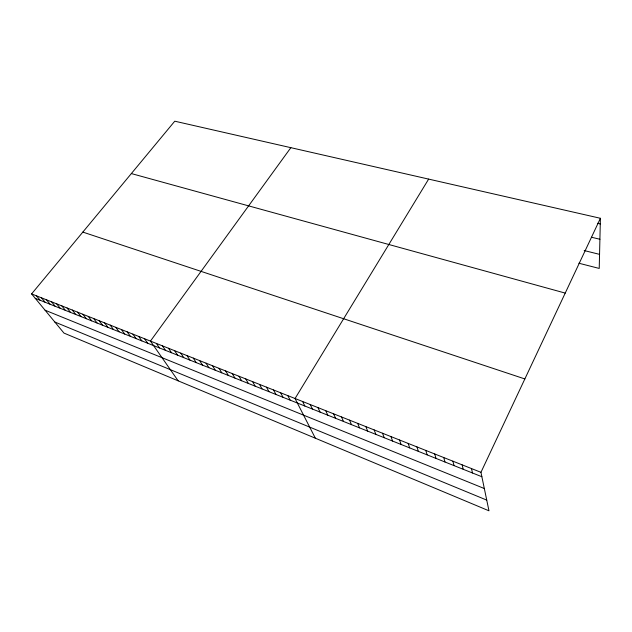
<?xml version="1.0" encoding="UTF-8"?>
<svg xmlns="http://www.w3.org/2000/svg" width="632" height="632" viewBox="0 0 632 632"><rect width="100%" height="100%" fill="white"/><g stroke="black" fill="none" stroke-linecap="round" stroke-linejoin="round"><path stroke-width="0.95" d="M600.4 218.285L480.952 472.325L488.971 510.806L63.966 333.088L31.6 293.904L174.764 121.194L600.4 218.285L599.223 268.434L578.888 263.228M428.646 179.101L295.057 398.516L315.36 438.213M290.854 147.675L150.448 341.098L178.161 380.835M597.422 223.301L600.266 223.957M591.552 237.253L599.91 239.252M584.173 250.541L599.555 254.364M131.345 173.571L565.221 293.09M82.832 232.094L524.86 378.947M31.6 293.904L480.952 472.325M35.234 298.304L481.868 476.733M45.062 310.201L484.325 488.536M54.826 322.02L486.743 500.109M36.538 295.863L40.156 300.271M41.522 297.846L45.117 302.254M46.547 299.837L50.126 304.253M51.611 301.851L55.166 306.267M56.714 303.873L60.253 308.298M61.865 305.92L65.38 310.344M67.055 307.982L70.547 312.413M72.285 310.059L75.761 314.491M77.562 312.153L81.022 316.593M82.887 314.27L86.323 318.71M88.251 316.403L91.664 320.851M93.67 318.552L97.052 322.999M99.129 320.716L102.495 325.172M104.635 322.905L107.977 327.36M110.189 325.109L113.499 329.572M115.79 327.337L119.077 331.8M121.439 329.58L124.701 334.044M127.143 331.84L130.382 336.311M132.894 334.123L136.101 338.602M138.692 336.429L141.876 340.909M144.546 338.752L147.698 343.231M156.404 343.46L159.501 347.948M162.416 345.846L165.481 350.333M168.483 348.256L171.517 352.751M174.598 350.689L177.608 355.176M180.776 353.138L183.746 357.633M187.009 355.611L189.948 360.106M193.297 358.107L196.197 362.61M199.641 360.627L202.509 365.13M206.048 363.171L208.884 367.674M212.51 365.738L215.315 370.241M219.035 368.33L221.8 372.833M225.624 370.945L228.35 375.455M232.268 373.583L234.962 378.094M238.983 376.253L241.629 380.756M245.761 378.939L248.368 383.45M252.595 381.657L255.17 386.168M259.507 384.398L262.035 388.909M266.475 387.171L268.963 391.674M273.514 389.96L275.963 394.471M280.624 392.788L283.025 397.291M287.805 395.64L290.159 400.143M302.602 401.51L304.853 406.013M310.225 404.535L312.429 409.038M317.92 407.593L320.076 412.096M325.701 410.682L327.803 415.184M333.562 413.802L335.616 418.305M341.509 416.962L343.5 421.457M349.536 420.146L351.471 424.641M357.649 423.369L359.529 427.856M365.849 426.624L367.666 431.111M374.128 429.91L375.89 434.397M382.51 433.236L384.209 437.715M390.971 436.601L392.606 441.073M399.527 439.998L401.099 444.462M408.177 443.435L409.686 447.898M416.93 446.903L418.368 451.359M425.771 450.418L427.137 454.866M434.713 453.966L436.009 458.413M443.751 457.56L444.975 461.992M452.891 461.186L454.045 465.618M462.142 464.86L463.217 469.276M471.488 468.573L472.491 472.981"/></g></svg>
